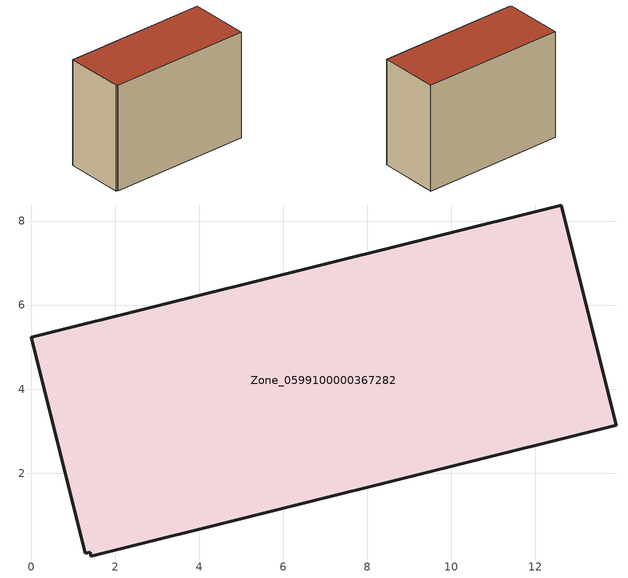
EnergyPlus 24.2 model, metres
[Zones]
Zone_0599100000367282
 floor ground (C_G): 1.4,0.12 1.28,0.09 0,5.24 12.62,8.38 13.92,3.14 1.42,0.03 z0
 wall outside (C_F): 13.92,3.14 12.62,8.38 0,5.24 1.28,0.09 1.4,0.12 1.42,0.03 13.92,3.14 z0:9.78
 roof outside (C_R): 1.42,0.03 13.92,3.14 12.62,8.38 0,5.24 1.28,0.09 1.4,0.12 z9.78
[BUILDING]
Pand.0599100000367282: North Axis=0; Terrain=City; Loads Convergence Tolerance Value=0.04; Temperature Convergence Tolerance Value=0.4; Solar Distribution=FullExterior; Maximum Number of Warmup Days=25; Minimum Number of Warmup Days=1
[Site:Location]
Rotterdam.The.Hague.AP_ZH_NLD Design_Conditions: Latitude=51.96; Longitude=4.45; Time Zone=1; Elevation=-4.5
[SITE:GROUNDTEMPERATURE:BUILDINGSURFACE]
18, 18, 18, 18, 18, 18, 18, 18, 18, 18, 18, 18
[MATERIAL] Thermal Absorptance=0.9; Solar Absorptance=0.7; Visible Absorptance=0.7
Name | Roughness | Thickness | Conductivity | Density | Specific Heat
G.TI.1992-2005 | MediumSmooth | 0.15 | 0.06 | 540 | 1210
F.TI.1992-2005 | Rough | 0.3 | 0.12 | 1920 | 840
R.TI.1992-2005 | MediumRough | 0.2 | 0.08 | 1500 | 1000
[CONSTRUCTION]
C_G: G.TI.1992-2005
C_F: F.TI.1992-2005
C_R: R.TI.1992-2005
[ZONE]
Zone_0599100000367282: Type=1; Multiplier=1; Ceiling Height=Autocalculate; Volume=Autocalculate; Floor Area=autocalculate; Part of Total Floor Area=Yes
[ZONEINFILTRATION:DESIGNFLOWRATE]
Infil_Zone_0599100000367282: Zone or ZoneList or Space or SpaceList=Zone_0599100000367282; Schedule=AlwaysOn; Design Flow Rate Calculation Method=Flow/Area; Flow Rate per Floor Area=0.0015; Constant Term Coefficient=1; Temperature Term Coefficient=0; Velocity Term Coefficient=0; Velocity Squared Term Coefficient=0
[HVACTEMPLATE:ZONE:IDEALLOADSAIRSYSTEM]
Zone_0599100000367282: Maximum Heating Supply Air Temperature=50; Minimum Cooling Supply Air Temperature=13; Maximum Heating Supply Air Humidity Ratio=0.0156; Minimum Cooling Supply Air Humidity Ratio=0.0077; Heating Limit=NoLimit; Cooling Limit=NoLimit; Dehumidification Control Type=ConstantSensibleHeatRatio; Cooling Sensible Heat Ratio=0.7; Dehumidification Setpoint=60; Humidification Control Type=None; Humidification Setpoint=30; Outdoor Air Method=None; Outdoor Air Flow Rate per Person=0.00944; Outdoor Air Flow Rate per Zone Floor Area=0; Outdoor Air Flow Rate per Zone=0; Demand Controlled Ventilation Type=None; Outdoor Air Economizer Type=NoEconomizer; Heat Recovery Type=None; Sensible Heat Recovery Effectiveness=0.7; Latent Heat Recovery Effectiveness=0.65
[ZONECONTROL:THERMOSTAT]
ThermostatControl_Zone_0599100000367282: Zone or ZoneList=Zone_0599100000367282; Control Type Schedule=DualSetpointControlType; Control 1=Thermostat_Zone_0599100000367282; Temperature Difference Between Cutout And Setpoint=0
[THERMOSTATSETPOINT:DUALSETPOINT]
Thermostat_Zone_0599100000367282: Heating Setpoint Temperature Schedule=HeatingSetpoint_Zone_0599100000367282; Cooling Setpoint Temperature Schedule=CoolingSetpoint_Zone_0599100000367282
[SCHEDULE:COMPACT]
HeatingSetpoint_Zone_0599100000367282: Through: 12/31, For: AllDays, Until: 24:00, 21
CoolingSetpoint_Zone_0599100000367282: Through: 12/31, For: AllDays, Until: 24:00, 24
DualSetpointControlType: Through: 12/31, For: AllDays, Until: 24:00, 4
AlwaysOn: Through: 12/31, For: AllDays, Until: 24:00, 1
